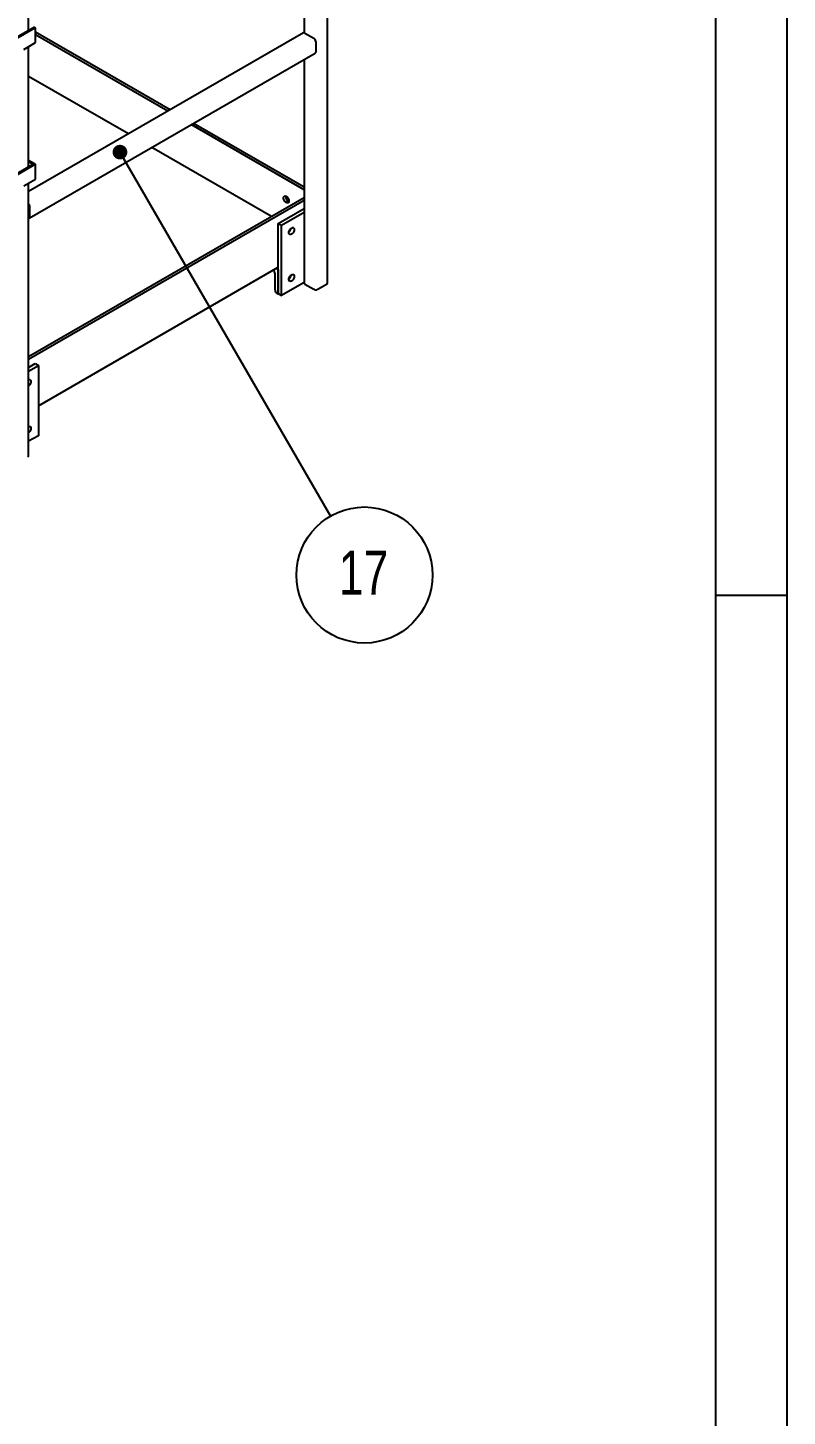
# Model space of a CAD drawing. Header units: millimetres. Extents: x 1293 to 41893, y 1011 to 26911.
# Drawn here: x 40304 to 41893, y 9742 to 12649 of the extents above; entities that cross this region are included whole.
import ezdxf

# ---------------------------------------------------------------- set-up
doc = ezdxf.new("R2010")
doc.units = ezdxf.units.MM
doc.header["$LTSCALE"] = 50
for name, color, linetype in [('CAPA_1', 7, 'Continuous'), ('CLIP_BAR', 5, 'Continuous'), ('PASILLOS', 2, 'Continuous')]:
    doc.layers.add(name, color=color, linetype=linetype)
doc.styles.add('SLDTEXTSTYLE0', font='TXT', dxfattribs={"width": 0.75})
doc.dimstyles.new('SLDDIMSTYLE3', dxfattribs={"dimtxt": 0.18, "dimasz": 30.769231, "dimexe": 0, "dimexo": 0.0625, "dimgap": 0, "dimtad": 0, "dimtih": 1, "dimtoh": 1, "dimdec": 0, "dimrnd": 1e-09, "dimzin": 0, "dimdsep": 46, "dimtxsty": 'Standard', "dimblk1": 'DOT', "dimblk2": 'DOT', "dimsah": 1, "dimcen": 0.09, "dimadec": 0, "dimazin": 0, "dimtfac": 30.769231, "dimtdec": 0, "dimtofl": 0, "dimtmove": 0, "dimatfit": 3, "dimldrblk": 'DOT', "dimfxl": 1, "dimfrac": 2, "dimtolj": 1, "dimtzin": 0, "dimarcsym": 0})

# ---------------------------------------------------------------- blocks, each defined once
blk = doc.blocks.new('SW_NOTE_0_117')
at = {"layer": 'CAPA_1', "color": 0}
blk.add_circle((71.3, -123.3), 142.4, dxfattribs=at)
at = {"layer": 'CAPA_1', "color": 0, "insert": (69.4, -72.1), "char_height": 92.6, "attachment_point": 2, "style": 'SLDTEXTSTYLE0'}
blk.add_mtext('17', dxfattribs=at)
blk = doc.blocks.new('_Dot')
at = {"color": 0, "linetype": 'ByBlock', "lineweight": -2}
blk.add_line((-0.5, 0), (-1, 0), dxfattribs=at)
at = {"color": 0, "linetype": 'ByBlock', "const_width": 0.5}
blk.add_lwpolyline([(-0.25, 0, 1), (0.25, 0, 1)], format="xyb", close=True, dxfattribs=at)

msp = doc.modelspace()

# ---------------------------------------------------------------- linework, layer by layer
at = {"layer": 'CAPA_1'}
for p, q in [((41892.9505051, 1010.8173311), (41892.9505051, 26910.8173311)), ((41742.9505051, 26760.8173311), (41742.9505051, 1160.8173311)), ((41892.9505051, 11460.8173311), (41742.9505051, 11460.8173311))]:
    msp.add_line(p, q, dxfattribs=at)
at = {"layer": 'CLIP_BAR', "linetype": 'Continuous', "lineweight": 25}
for p, q in [((40317.7789805, 12650.4213034), (40227.9764193, 12598.5793883)), ((40320.2510258, 12648.994222), (40230.4484646, 12597.1523069)), ((40320.2510258, 12648.994222), (40317.7789805, 12650.4213034)), ((40320.2510258, 12617.8840171), (40320.2510258, 12648.994222)), ((40295.808408, 12603.7735942), (40320.2510258, 12617.8840171)), ((40317.7789805, 12364.6320192), (40227.9764193, 12312.7901041)), ((40320.2510258, 12363.2049378), (40230.4484646, 12311.3630227)), ((40305.7521872, 12371.5749392), (40317.7789805, 12364.6320192)), ((40305.7521872, 12368.7428194), (40315.3260271, 12363.2159594)), ((40315.3260271, 12363.2159594), (40317.7789805, 12364.6320192)), ((40320.2510258, 12363.2049378), (40317.7789805, 12364.6320192)), ((40320.2510258, 12332.0947329), (40320.2510258, 12363.2049378)), ((40295.808408, 12317.98431), (40320.2510258, 12332.0947329))]:
    msp.add_line(p, q, dxfattribs=at)
at = {"layer": 'PASILLOS', "linetype": 'Continuous', "lineweight": 25}
for p, q in [((40931.0396428, 12114.5550389), (40931.0396428, 13087.0567789)), ((40882.2081978, 13031.7035121), (40882.2081978, 12638.5433784)), ((40305.7521872, 12643.4783834), (40305.7521872, 12698.9225407)), ((40880.9459226, 12638.2615379), (40305.7521872, 12306.2092624)), ((40601.7366614, 12477.0774624), (40320.2510258, 12639.5756609)), ((40597.2465334, 12474.4853666), (40320.2510258, 12634.3914694)), ((40883.9936749, 12637.9597368), (40902.3133974, 12627.3839862)), ((40906.6239203, 12619.9179414), (40906.6239203, 12598.7630021)), ((40305.7521872, 12357.6890993), (40305.7521872, 12609.5140157)), ((40307.0144625, 12250.5537901), (40905.3611497, 12595.9719801)), ((40882.2081978, 12582.6060655), (40882.2081978, 12114.5550389)), ((40514.3612115, 12426.6366888), (40305.7521872, 12547.0641151)), ((40882.2081978, 12309.9804993), (40646.0819469, 12446.2932824)), ((40882.2081978, 12315.1646908), (40650.572075, 12448.8853782)), ((40813.6269714, 12253.8742429), (40563.1966251, 12398.4446046)), ((40305.7521872, 11753.5842743), (40305.7521872, 12323.7247316)), ((40843.6472226, 12295.4144432), (40843.72855, 12296.4668334)), ((40305.7521872, 11960.6843707), (40882.2081978, 12293.4653422)), ((40305.7521872, 11955.5001792), (40882.2081978, 12288.2811506)), ((40306.1219717, 12254.589018), (40306.1219717, 12275.7439573)), ((40308.2772331, 12253.344812), (40308.2772331, 12274.4997514)), ((40828.0466792, 12239.4995711), (40882.2081978, 12270.7663502)), ((40828.0466792, 12092.5222249), (40828.0466792, 12239.4995711)), ((40828.0466792, 12239.4995711), (40834.7818713, 12235.6114275)), ((40834.7818713, 12235.6114275), (40882.2081978, 12262.990063)), ((40834.7818713, 12088.6340813), (40834.7818713, 12235.6114275)), ((40326.2377454, 11857.8111025), (40828.0466792, 12147.4992339)), ((40821.3114871, 12100.1664563), (40821.3114871, 12133.8691783)), ((40824.1009744, 12145.221427), (40828.0466792, 12142.9436201)), ((40828.0466792, 12142.9436201), (40828.0466792, 12091.0932785)), ((40828.0466792, 12091.0932785), (40825.8016152, 12092.3893264)), ((40828.0466792, 12092.5222249), (40834.7818713, 12088.6340813)), ((40829.2843172, 12091.8077517), (40828.0466792, 12091.0932785)), ((40882.2081978, 12116.0127168), (40834.7818713, 12088.6340813)), ((40883.9936749, 12112.0666269), (40902.3133974, 12101.4908763)), ((40910.9344432, 12101.4908763), (40929.2541657, 12112.0666269)), ((40305.7521872, 11937.9853788), (40319.5025533, 11945.9232961)), ((40305.7521872, 11930.2090915), (40326.2377454, 11942.0351525)), ((40319.5025533, 11945.9232961), (40326.2377454, 11942.0351525)), ((40326.2377454, 11942.0351525), (40326.2377454, 11795.0578063)), ((40326.2377454, 11795.0578063), (40305.7521872, 11783.2317454))]:
    msp.add_line(p, q, dxfattribs=at)
at = {"layer": 'PASILLOS', "linetype": 'Continuous', "lineweight": 25, "flags": 128}
for points in [[(40839.1570945, 12292.8223474), (40839.2883154, 12294.1398816), (40839.6758423, 12295.2443049), (40840.3015548, 12296.0839758), (40841.1361955, 12296.6196322), (40842.1407373, 12296.8262273), (40843.268209, 12296.6941011), (40844.4658913, 12296.2294316), (40845.677782, 12295.4539462), (40846.8472143, 12294.4039058), (40847.9195068, 12293.1284091), (40848.8445205, 12291.6870969), (40849.5790027, 12290.1473634), (40850.0886097, 12288.5812047), (40850.349513, 12287.0618528), (40850.349513, 12285.6603508), (40850.0886097, 12284.4422314), (40849.5790027, 12283.4644525), (40848.8445205, 12282.772734), (40847.9195068, 12282.3994198), (40846.8472143, 12282.3619658), (40845.677782, 12282.6621232), (40844.4658913, 12283.285857), (40843.268209, 12284.2040021), (40842.1407373, 12285.373627), (40841.1361955, 12286.7400414), (40840.3015548, 12288.2393533), (40839.6758423, 12289.8014566), (40839.2883154, 12291.3533089), (40839.1570945, 12292.8223474)], [(40850.3824147, 12220.1212051), (40850.5136356, 12221.5902436), (40850.9011624, 12223.1420959), (40851.526875, 12224.7041992), (40852.3615156, 12226.2035111), (40853.3660574, 12227.5699255), (40854.4935291, 12228.7395505), (40855.6912115, 12229.6576956), (40856.9031021, 12230.2814293), (40858.0725344, 12230.5815867), (40859.144827, 12230.5441327), (40860.0698407, 12230.1708185), (40860.8043228, 12229.4791), (40861.3139299, 12228.5013212), (40861.5748332, 12227.2832018), (40861.5748332, 12225.8816997), (40861.3139299, 12224.3623478), (40860.8043228, 12222.7961891), (40860.0698407, 12221.2564556), (40859.144827, 12219.8151434), (40858.0725344, 12218.5396467), (40856.9031021, 12217.4896063), (40855.6912115, 12216.7141209), (40854.4935291, 12216.2494514), (40853.3660574, 12216.1173252), (40852.3615156, 12216.3239204), (40851.526875, 12216.8595767), (40850.9011624, 12217.6992476), (40850.5136356, 12218.8036709), (40850.3824147, 12220.1212051)], [(40850.3824147, 12122.1363077), (40850.5136356, 12123.6053462), (40850.9011624, 12125.1571985), (40851.526875, 12126.7193017), (40852.3615156, 12128.2186137), (40853.3660574, 12129.5850281), (40854.4935291, 12130.754653), (40855.6912115, 12131.6727981), (40856.9031021, 12132.2965319), (40858.0725344, 12132.5966893), (40859.144827, 12132.5592353), (40860.0698407, 12132.1859211), (40860.8043228, 12131.4942026), (40861.3139299, 12130.5164237), (40861.5748332, 12129.2983043), (40861.5748332, 12127.8968023), (40861.3139299, 12126.3774504), (40860.8043228, 12124.8112917), (40860.0698407, 12123.2715582), (40859.144827, 12121.830246), (40858.0725344, 12120.5547492), (40856.9031021, 12119.5047088), (40855.6912115, 12118.7292235), (40854.4935291, 12118.264554), (40853.3660574, 12118.1324278), (40852.3615156, 12118.3390229), (40851.526875, 12118.8746793), (40850.9011624, 12119.7143502), (40850.5136356, 12120.8187735), (40850.3824147, 12122.1363077)], [(40305.7521872, 11912.139462), (40305.9325693, 11912.212911), (40307.1020016, 11912.5130684), (40308.1742942, 11912.4756144), (40309.0993078, 11912.1023002), (40309.83379, 11911.4105817), (40310.343397, 11910.4328028), (40310.6043003, 11909.2146834), (40310.6043003, 11907.8131814), (40310.343397, 11906.2938295), (40309.83379, 11904.7276708), (40309.0993078, 11903.1879373), (40308.1742942, 11901.7466251), (40307.1020016, 11900.4711283), (40305.9325693, 11899.421088), (40305.7521872, 11899.2862723)], [(40305.7521872, 11814.1545646), (40305.9325693, 11814.2280136), (40307.1020016, 11814.528171), (40308.1742942, 11814.4907169), (40309.0993078, 11814.1174028), (40309.83379, 11813.4256843), (40310.343397, 11812.4479054), (40310.6043003, 11811.229786), (40310.6043003, 11809.828284), (40310.343397, 11808.3089321), (40309.83379, 11806.7427734), (40309.0993078, 11805.2030398), (40308.1742942, 11803.7617276), (40307.1020016, 11802.4862309), (40305.9325693, 11801.4361905), (40305.7521872, 11801.3013749)]]:
    msp.add_lwpolyline(points, dxfattribs=at)
at = {"layer": 'PASILLOS', "linetype": 'Continuous', "lineweight": 25}
for centre, radius, start, end in [((40882.2080342, 12635.4671963), 3.0661492, 54.3824225248, 114.3071190458), ((40897.2652429, 12619.4920697), 9.3683621, 2.6054784857, 57.39452166), ((40903.7241412, 12598.3938038), 2.9231877, 304.0563506051, 7.255829788), ((40855.2488489, 12295.6937048), 11.6049869, 181.378894724, 244.3525839177), ((40298.8622211, 12274.0562089), 9.4254539, 2.6972177616, 43.030068917), ((40301.9119423, 12275.6217235), 4.2118034, 1.6630561792, 24.2472696592), ((40304.44304, 12254.4667611), 1.683377, 321.0496531803, 4.164828417), ((40305.6849623, 12252.901067), 2.6299768, 271.4647000061, 9.713744289), ((40842.1702839, 12231.3422066), 12.78454, 310.8188280496, 349.1865484831), ((40842.1811864, 12231.3359128), 12.772651, 310.8002715072, 349.2051050247), ((40811.4394302, 12133.3824982), 9.884046, 2.8223254611, 53.3809225474), ((40842.1702839, 12133.3573092), 12.78454, 310.8188280483, 349.1865484844), ((40842.1811861, 12133.3510155), 12.7726513, 310.8002770178, 349.205099528), ((40831.0601094, 12100.6100727), 9.7587105, 182.6054784856, 237.3945216601), ((40885.2589841, 12114.8592681), 3.0659178, 185.6947992511, 245.6253417066), ((40906.6239203, 12109.810155), 9.3696856, 242.6096722366, 297.3903277635), ((40927.9888565, 12114.8592681), 3.0659178, 294.3746582936, 354.3052007486), ((40302.701401, 11753.8885035), 3.0659178, 294.3746582934, 354.3052007489)]:
    msp.add_arc(centre, radius, start, end, dxfattribs=at)

# ---------------------------------------------------------------- block references
at = {"layer": 'CAPA_1'}
msp.add_blockref('SW_NOTE_0_117', (40937.1191193, 11626.6681954), dxfattribs=at)

# ---------------------------------------------------------------- leaders
msp.add_leader([(40496.8189009, 12388.6424761), (40937.1191193, 11626.6681954)], dimstyle='SLDDIMSTYLE3', dxfattribs=at)

doc.saveas('drawing.dxf')
